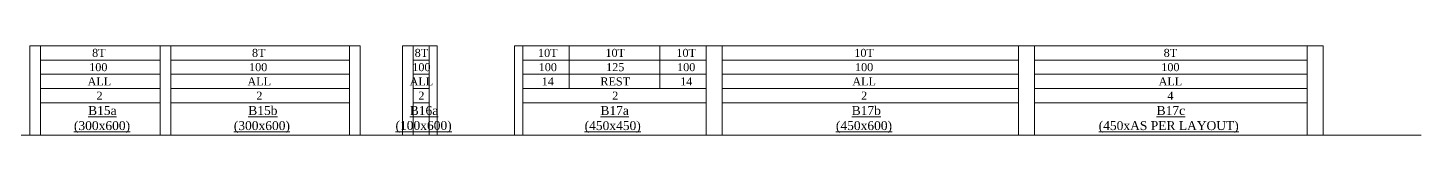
# Model space of a CAD drawing. Header units: millimetres. Extents: x 9781889 to 10654170, y -7832723 to -7608561.
# Drawn here: x 9927086 to 9966109, y -7799039 to -7796530 of the extents above; entities that cross this region are included whole.
import ezdxf
from ezdxf.enums import TextEntityAlignment as Align

# ---------------------------------------------------------------- set-up
doc = ezdxf.new("R2010")
doc.units = ezdxf.units.MM
doc.header["$LTSCALE"] = 10
for name, color, linetype, lineweight in [('S-SHEET', 251, 'Continuous', 0), ('S-TEXT', 7, 'Continuous', 0), ('S-TEXT L.S. BEAM NO.', 30, 'Continuous', 0)]:
    doc.layers.add(name, color=color, linetype=linetype, lineweight=lineweight)
doc.styles.add('TEXT', font='times.ttf')

msp = doc.modelspace()

# ---------------------------------------------------------------- linework, layer by layer
at = {"layer": 'S-SHEET'}
for p, q in [((9936393.1, -7796529.8, 0), (9927138.1, -7796529.8, 0)), ((9927138.1, -7796529.8), (9927138.1, -7799039)), ((9927438.1, -7796529.8), (9927438.1, -7799039)), ((9930793.1, -7796529.8), (9930793.1, -7799039)), ((9931093.1, -7796529.8), (9931093.1, -7799039)), ((9936093.1, -7796529.8), (9936093.1, -7799039)), ((9936393.1, -7796529.8, 0), (9936393.1, -7799039, 0)), ((9937577.5, -7796529.8, 0), (9938552, -7796529.8, 0)), ((9937577.5, -7796529.8), (9937577.5, -7799039)), ((9937877.5, -7796529.8, 0), (9937877.5, -7799039, 0)), ((9938322, -7796529.8, 0), (9938322, -7799039, 0)), ((9938552, -7796529.8, 0), (9938552, -7799039, 0)), ((9940715.8, -7796529.8, 0), (9940715.8, -7799039, 0)), ((9940715.8, -7796529.8, 0), (9963365.8, -7796529.8, 0)), ((9940945.8, -7796529.8), (9940945.8, -7799039)), ((9942245.8, -7796529.8, 0), (9942245.8, -7797729.8, 0)), ((9944785.7, -7796529.8, 0), (9944785.7, -7797729.8, 0)), ((9946085.8, -7796529.8, 0), (9946085.8, -7799039, 0)), ((9946535.8, -7796529.8, 0), (9946535.8, -7799039, 0)), ((9954830.8, -7796529.8, 0), (9954830.8, -7799039, 0)), ((9955280.8, -7796529.8, 0), (9955280.8, -7799039, 0)), ((9962915.8, -7796529.8, 0), (9962915.8, -7799039, 0)), ((9963365.8, -7796529.8, 0), (9963365.8, -7799039, 0)), ((9930793.1, -7796929.8, 0), (9927438.1, -7796929.8, 0)), ((9936093.1, -7796929.8, 0), (9931093.1, -7796929.8, 0)), ((9937877.5, -7796929.8, 0), (9938322, -7796929.8, 0)), ((9940945.8, -7796929.8), (9946085.8, -7796929.8, 0)), ((9946535.8, -7796929.8, 0), (9954830.8, -7796929.8, 0)), ((9955280.8, -7796929.8, 0), (9962915.8, -7796929.8, 0)), ((9930793.1, -7797329.8, 0), (9927438.1, -7797329.8, 0)), ((9936093.1, -7797329.8, 0), (9931093.1, -7797329.8, 0)), ((9937877.5, -7797329.8, 0), (9938322, -7797329.8, 0)), ((9940945.8, -7797329.8), (9946085.8, -7797329.8, 0)), ((9946535.8, -7797329.8, 0), (9954830.8, -7797329.8, 0)), ((9955280.8, -7797329.8, 0), (9962915.8, -7797329.8, 0)), ((9930793.1, -7797729.8, 0), (9927438.1, -7797729.8, 0)), ((9936093.1, -7797729.8, 0), (9931093.1, -7797729.8, 0)), ((9937877.5, -7797729.8, 0), (9938322, -7797729.8, 0)), ((9940945.8, -7797729.8), (9946085.8, -7797729.8, 0)), ((9946535.8, -7797729.8, 0), (9954830.8, -7797729.8, 0)), ((9955280.8, -7797729.8, 0), (9962915.8, -7797729.8, 0)), ((9930793.1, -7798129.8, 0), (9927438.1, -7798129.8, 0)), ((9936093.1, -7798129.8, 0), (9931093.1, -7798129.8, 0)), ((9937877.5, -7798129.8, 0), (9938322, -7798129.8, 0)), ((9940945.8, -7798129.8), (9946085.8, -7798129.8, 0)), ((9946535.8, -7798129.8, 0), (9954830.8, -7798129.8, 0)), ((9955280.8, -7798129.8, 0), (9962915.8, -7798129.8, 0)), ((9914774.6, -7799039), (9966108.7, -7799039)), ((9936393.1, -7799039, 0), (9927138.1, -7799039, 0)), ((9937577.5, -7799039, 0), (9938552, -7799039, 0)), ((9940715.8, -7799039, 0), (9963365.8, -7799039, 0))]:
    msp.add_line(p, q, dxfattribs=at)

# ---------------------------------------------------------------- texts
at = {"layer": 'S-TEXT', "linetype": 'ByBlock', "style": 'TEXT'}
for s, p in [('8T', (9929074.8, -7796729.8, 0)), ('8T', (9933552.3, -7796729.8, 0)), ('8T', (9938108.6, -7796729.8, 0)), ('10T', (9941649.2, -7796729.8, 0)), ('10T', (9943537.2, -7796729.8, 0)), ('10T', (9945525.2, -7796729.8, 0)), ('10T', (9950508.1, -7796729.8, 0)), ('8T', (9959086.5, -7796729.8, 0)), ('100', (9929059.6, -7797129.8, 0)), ('100', (9933537.1, -7797129.8, 0)), ('100', (9938108.6, -7797129.8, 0)), ('100', (9941649.2, -7797129.8, 0)), ('125', (9943537.2, -7797129.8, 0)), ('100', (9945525.2, -7797129.8, 0)), ('100', (9950508.1, -7797129.8, 0)), ('100', (9959086.5, -7797129.8, 0)), ('ALL', (9929089.3, -7797529.8, 0)), ('ALL', (9933566.8, -7797529.8, 0)), ('ALL', (9938108.6, -7797529.8, 0)), ('14', (9941649.2, -7797529.8, 0)), ('REST', (9943537.2, -7797529.8, 0)), ('14', (9945525.2, -7797529.8, 0)), ('ALL', (9950508.1, -7797529.8, 0)), ('ALL', (9959086.5, -7797529.8, 0)), ('2', (9929093.3, -7797929.8, 0)), ('2', (9933570.8, -7797929.8, 0)), ('2', (9938108.6, -7797929.8, 0)), ('2', (9943537.2, -7797929.8, 0)), ('2', (9950508.1, -7797929.8, 0)), ('4', (9959086.5, -7797929.8, 0))]:
    msp.add_text(s, height=225, dxfattribs=at).set_placement(p, align=Align.MIDDLE_CENTER)
at = {"layer": 'S-TEXT L.S. BEAM NO.', "linetype": 'ByBlock', "style": 'TEXT'}
for s, p in [('%%UB15a', (9928773.4, -7798470.4, 0)), ('%%UB15b', (9933259.5, -7798470.4, 0)), ('%%U(300x600)', (9928376.6, -7798893.4, 0)), ('%%U(300x600)', (9932854.1, -7798893.4, 0))]:
    msp.add_text(s, height=250, dxfattribs=at).set_placement(p)
at = {"layer": 'S-TEXT L.S. BEAM NO.', "color": 2, "linetype": 'ByBlock', "style": 'TEXT'}
for s, p in [('%%UB16a', (9937783.2, -7798470.4, 0)), ('%%U(100x600)', (9937383.4, -7798888.5, 0))]:
    msp.add_text(s, height=250, dxfattribs=at).set_placement(p)
at = {"layer": 'S-TEXT L.S. BEAM NO.', "color": 145, "linetype": 'ByBlock', "style": 'TEXT'}
for s, p in [('%%UB17a', (9943121.9, -7798470.4, 0)), ('%%U(450x450)', (9942679.7, -7798893.4, 0))]:
    msp.add_text(s, height=250, dxfattribs=at).set_placement(p)
at = {"layer": 'S-TEXT L.S. BEAM NO.', "color": 140, "linetype": 'ByBlock', "style": 'TEXT'}
for s, p in [('%%UB17b', (9950159.9, -7798470.4, 0)), ('%%UB17c', (9958700.8, -7798470.4, 0)), ('%%U(450x600)', (9949717.7, -7798893.4, 0)), ('%%U(450xAS PER LAYOUT)', (9957077.5, -7798893.4, 0))]:
    msp.add_text(s, height=250, dxfattribs=at).set_placement(p)

doc.saveas('drawing.dxf')
